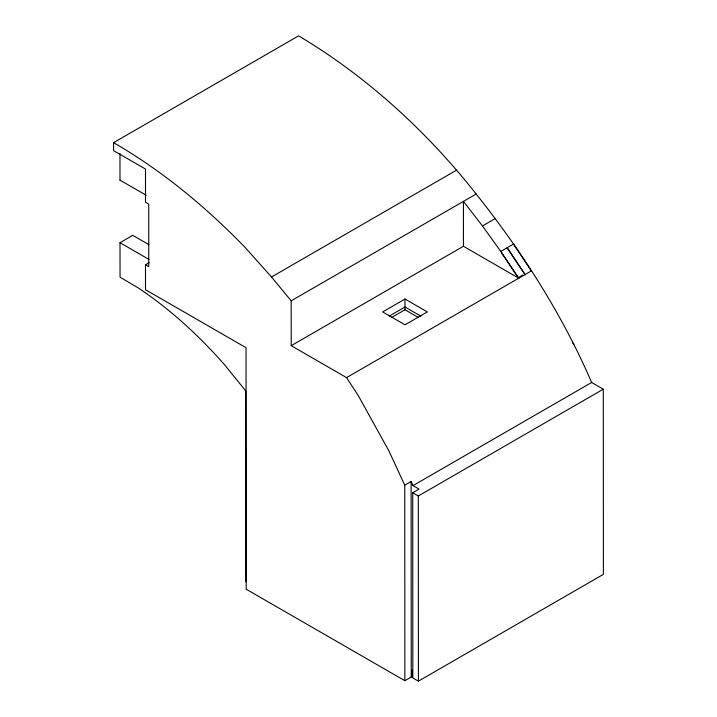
<?xml version="1.0" encoding="UTF-8"?>
<svg xmlns="http://www.w3.org/2000/svg" width="717" height="717" viewBox="0 0 717 717"><rect width="100%" height="100%" fill="white"/><g stroke="black" fill="none" stroke-linecap="round" stroke-linejoin="round"><path stroke-width="1.08" d="M119.999 180.29L119.981 153.599M412.033 670.117L412.042 677.484L411.244 677.027L404.863 680.702L404.747 485.167L411.119 481.483L413.028 485.606L591.633 382.484C562.325 314.557 522.164 251.819 476.187 194.02C426.812 131.444 367.167 76.737 298.586 35.85L113.6 142.656A505.189 291.667 60 0 1 245.115 247.446L271.501 276.995L291.192 300.826L291.219 345.675L463.415 246.263L463.424 201.387L482.478 225.954L500.762 251.425L518.776 278.644M245.859 581.675L245.743 390.917L224.78 365.034A336.632 194.352 60 0 0 138.713 288.243L120.053 277.156L119.999 242.704L132.753 235.337L148.894 244.658M404.863 680.702L246.191 589.222L246.039 347.682L145.497 289.722L145.497 264.797L149.136 262.691M271.501 276.995L456.496 170.189M291.192 300.826L476.187 194.02M482.478 225.954L495.241 218.586M404.997 299.034L382.672 311.922L404.997 324.819L427.323 311.931L404.997 299.034L405.006 309.771L418.262 317.416M500.762 251.425L513.515 244.058L531.53 271.286L531.53 270.811L346.544 377.617L291.219 345.675M389.188 316.134L404.997 307.001L420.816 316.125M391.751 317.425L405.006 309.771M518.194 277.703L522.747 275.068M591.543 382.43L603.293 389.197L603.4 574.344L418.414 681.15L412.831 677.932L412.714 492.785L419.095 489.102L413.028 485.606M412.714 492.785L418.298 496.003L603.293 389.197M463.415 246.263L518.319 277.945M119.999 180.128L146.08 195.185M119.999 242.704L148.975 259.437M145.497 264.797L148.742 266.67L148.742 204.085L145.497 202.212L145.497 169.042L113.6 150.651L113.6 142.656M572.426 342.609L573.923 344.142M501.416 252.447L518.732 278.205M346.544 377.617L358.195 395.47L388.928 450.948L404.747 485.167M418.298 496.003L418.414 681.15M411.119 481.483L411.244 677.027M525.149 274.494L525.149 274.961L507.143 247.741L525.149 274.494"/></g></svg>
